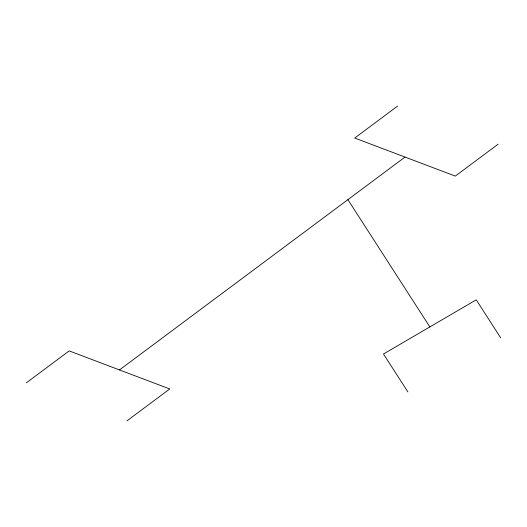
<?xml version="1.0" encoding="UTF-8"?>
<svg xmlns="http://www.w3.org/2000/svg" width="527" height="527" viewBox="0 0 527 527"><rect width="100%" height="100%" fill="white"/><g stroke="black" fill="none" stroke-linecap="round" stroke-linejoin="round"><path stroke-width="0.79" d="M26.35 382.833L69.182 350.903L169.753 388.959L126.921 420.882M397.556 106.118L354.724 138.041L455.295 176.097L498.12 144.167M119.464 369.928L405.006 157.072M500.65 337.767L476.23 299.837L383.485 354.006L407.905 391.936M347.899 199.641L429.854 326.924"/></g></svg>
